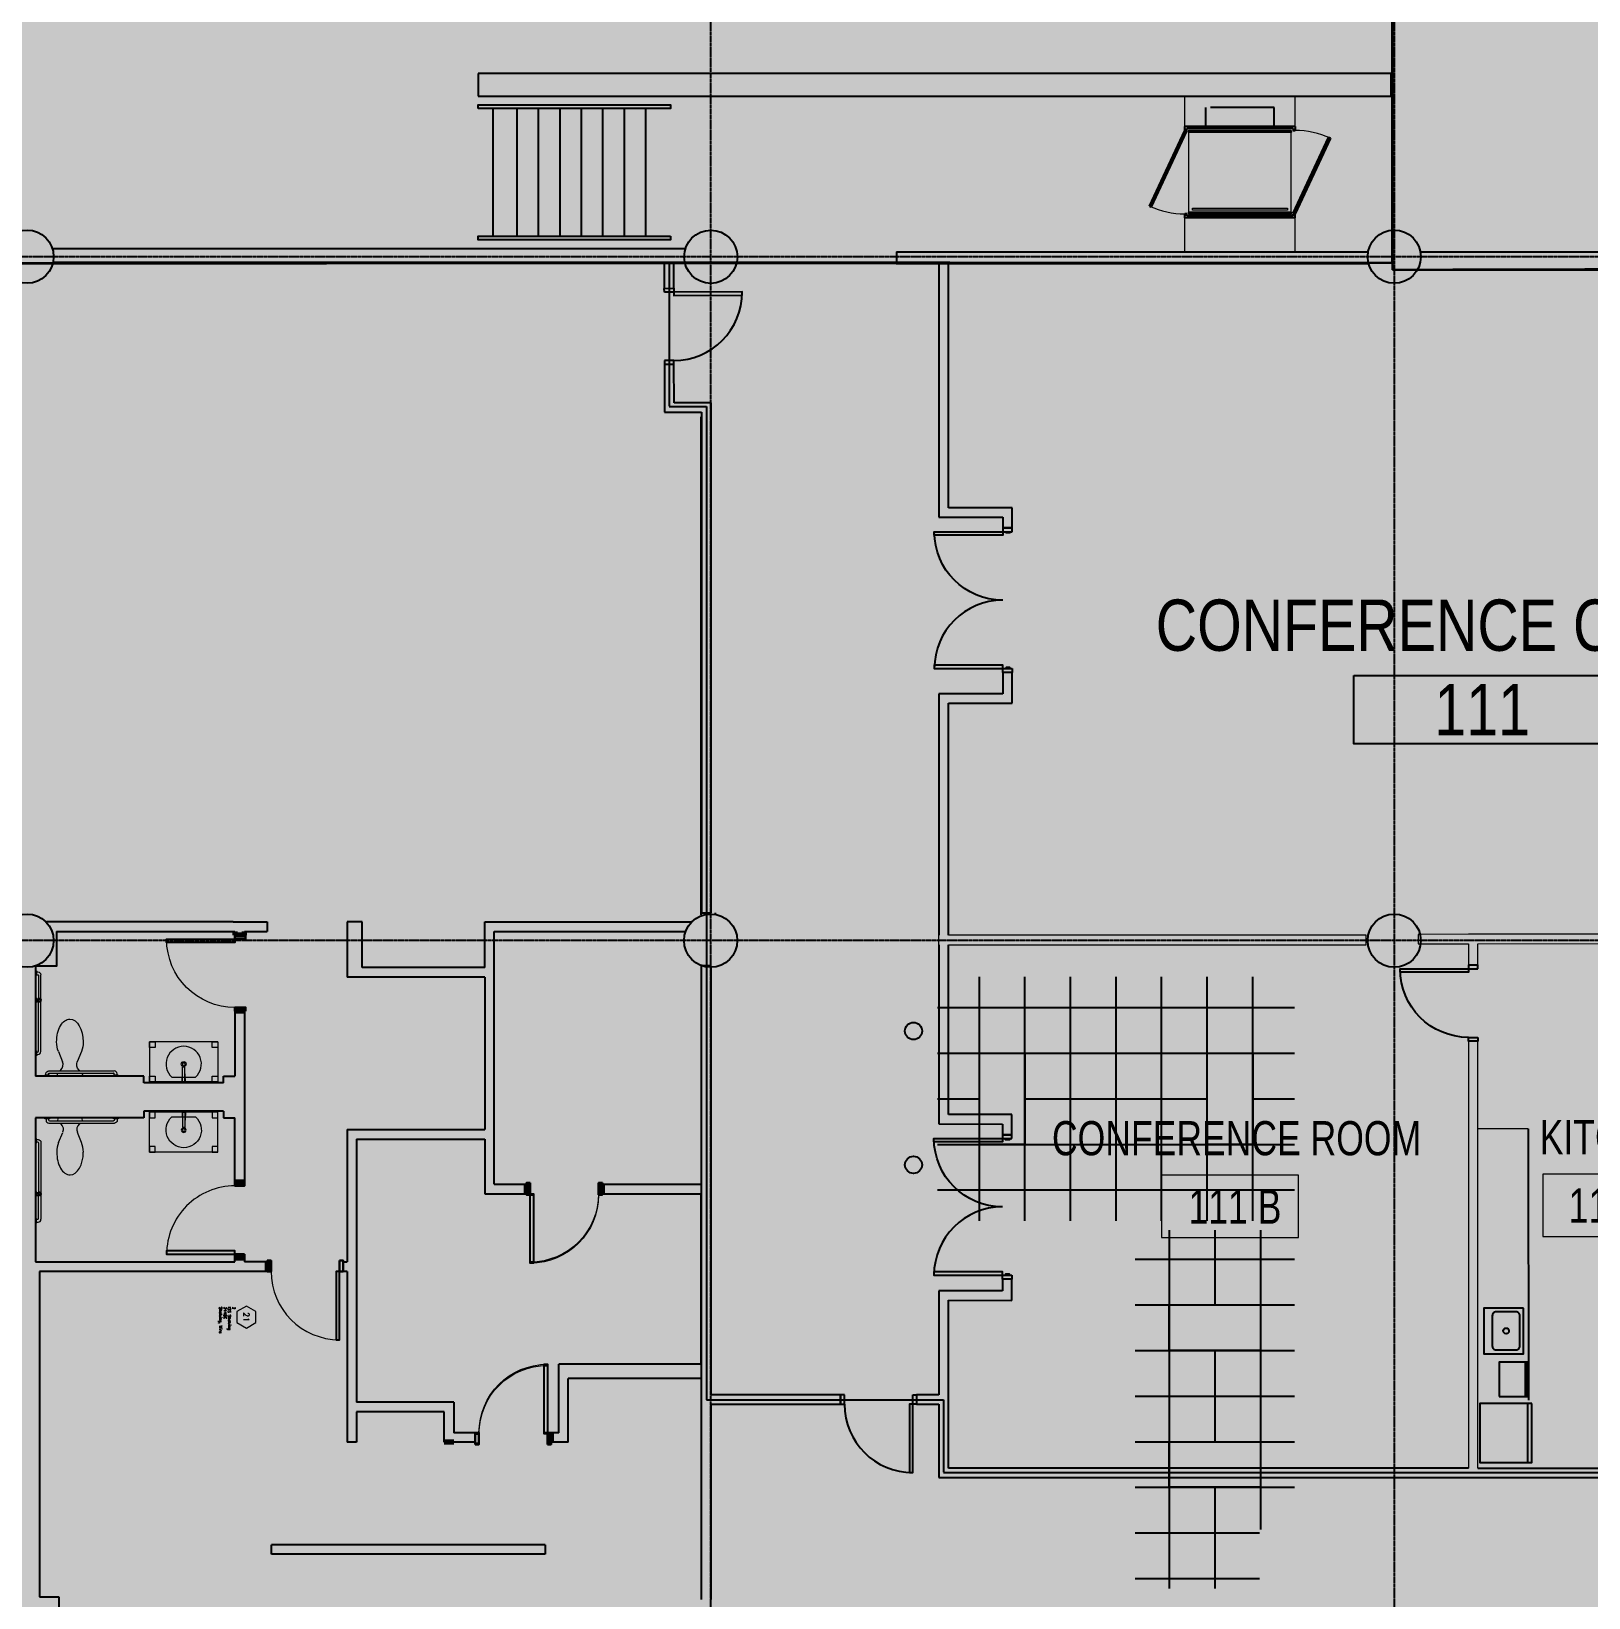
# Model space of a CAD drawing. Header units: inches. Extents: x 0 to 3574, y 0 to 3009.
# Drawn here: x 1173 to 1993, y 669 to 1494 of the extents above; entities that cross this region are included whole.
import ezdxf
from ezdxf.enums import TextEntityAlignment as Align

# ---------------------------------------------------------------- set-up
doc = ezdxf.new("R2010")
doc.units = ezdxf.units.IN
doc.header["$MEASUREMENT"] = 0
for name, pattern in [('CENTER2', [1.125, 0.75, -0.125, 0.125, -0.125]), ('DGN Style 2', [32.78468, 19.670808, -13.113872]), ('DGN Style 3', [46.894623, 33.49616, -13.398464]), ('HIDDEN', [0.375, 0.25, -0.125])]:
    doc.linetypes.add(name, pattern=pattern)
for name, color, linetype in [('3 SUITE TENANT', 4, 'HIDDEN'), ('3 SUITE TENANT area', 151, 'HIDDEN'), ('3 SUITE TENANT DARK', 4, 'HIDDEN'), ('3 SUITE TENANT DARK area', 150, 'HIDDEN'), ('4 COMMON BUILDING', 2, 'HIDDEN'), ('6 COMMON BLDG', 50, 'HIDDEN'), ('A-Area-Spce-Iden', 110, 'Continuous'), ('A-Area-Spce-Sqft', 81, 'Continuous'), ('A-CLNG-GRID', 36, 'Continuous'), ('A-DOOR', 113, 'Continuous'), ('A-EQPM', 32, 'Continuous'), ('A-FLOR-CASE', 10, 'Continuous'), ('A-FLOR-STRS', 71, 'Continuous'), ('A-GLAZ', 113, 'Continuous'), ('A-WALL', 130, 'Continuous'), ('AecObjExplode_Layout1_Vport_20B0A', 7, 'Continuous'), ('E-Lite-Clng', 30, 'Continuous'), ('P-Flor-Fixt', 42, 'Continuous'), ('S-COLS', 122, 'Continuous'), ('S-Grid', 34, 'CENTER2')]:
    doc.layers.add(name, color=color, linetype=linetype)
for name, color, linetype, lineweight in [('800', 7, 'Continuous', 0), ('801', 2, 'Continuous', 0), ('A-EQUIP-CLG', 2, 'Continuous', 30), ('A-FLOR-PFIX', 3, 'Continuous', 13), ('A-WALL-FULL', 6, 'Continuous', 70), ('A-WALL-HEAD', 1, 'Continuous', 0)]:
    doc.layers.add(name, color=color, linetype=linetype, lineweight=lineweight)
doc.layers.get('A-WALL-HEAD').off()
doc.styles.add('KCLBAL', font='romans.shx')
doc.styles.get("Standard").update_dxf_attribs({"font": 'arial.ttf'})
doc.styles.add('Style-WORKING', font='WORKING.shx')

# ---------------------------------------------------------------- blocks, each defined once
blk = doc.blocks.new('AA16B')
blk.add_circle((0, 0), 0.5)
blk = doc.blocks.new('*U79')
at = {"layer": 'A-EQUIP-CLG'}
for p, q in [((-18.3, 8.84), (-17.88, 9.75)), ((-18.3, 8.84), (-17.88, 9.75)), ((21.58, -9.75), (-18.3, 8.84)), ((22, -8.84), (-17.88, 9.75)), ((21.58, -9.75), (22, -8.84))]:
    blk.add_line(p, q, dxfattribs=at)
at = {"layer": 'A-EQUIP-CLG', "lineweight": 13}
blk.add_arc((22, -8.84), 44, 155, 180, dxfattribs=at)
blk = doc.blocks.new('FLOR-ROOM-TAG')
at = {"layer": 'A-Area-Spce-Iden'}
blk.add_lwpolyline([(-0.2344, -0.0918), (0.2344, -0.0918), (0.2344, -0.2168), (-0.2344, -0.2168)], close=True, dxfattribs=at)
at = {"width": 0.8}
for tag, p in [('AARMLBL1', (0, 0.125)), ('AARMLBL2', (0, 0))]:
    blk.add_attdef(tag, text='', height=0.0938, dxfattribs=at).set_placement(p, align=Align.MIDDLE_CENTER)
at = {"layer": 'A-Area-Spce-Iden', "width": 0.8}
blk.add_attdef('AARMNUM', text='', height=0.0938, dxfattribs=at).set_placement((0, -0.1543), align=Align.MIDDLE_CENTER)
at = {"layer": 'A-Area-Spce-Sqft', "width": 0.8}
blk.add_attdef('AARMAREA', text='', height=0.0938, dxfattribs=at).set_placement((0, -0.3086), align=Align.MIDDLE_CENTER)
blk = doc.blocks.new('RTARG_4')
at = {"layer": 'A-Area-Spce-Iden', "lineweight": 13, "flags": 128}
blk.add_lwpolyline([(-0.1875, 0), (0.1875, 0), (0.1875, 0.1704), (-0.1875, 0.1704)], close=True, dxfattribs=at)
at = {"layer": 'A-Area-Spce-Iden', "style": 'Style-WORKING', "width": 0.777336}
for tag, p in [('RTARG_4_7153', (0.0122, 0.444)), ('RTARG_4_7154', (0.0179, 0.319)), ('RTARG_4_7155', (0.0001, 0.1313))]:
    blk.add_attdef(tag, text='', height=0.0938, dxfattribs=at).set_placement(p, align=Align.TOP_CENTER)
blk = doc.blocks.new('*U85')
at = {"layer": 'A-DOOR', "flags": 128}
blk.add_lwpolyline([(-18, 18), (-16.25, 18), (-16.25, -18), (-18, -18)], close=True, dxfattribs=at)
at = {"layer": 'A-DOOR', "lineweight": 0, "extrusion": (0, 0, -1)}
blk.add_arc((18, 18), 36, 180, 270, dxfattribs=at)
blk = doc.blocks.new('DR1_2')
at = {"layer": 'A-GLAZ', "lineweight": 30, "flags": 128}
for points in [[(2, 5.62), (0, 5.62), (0, 0), (2, 0)], [(40, 5.62), (38, 5.62), (38, 0), (40, 0)]]:
    blk.add_lwpolyline(points, close=True, dxfattribs=at)
at = {"layer": 'A-DOOR'}
blk.add_blockref('*U85', (20, -18), dxfattribs=at)
blk = doc.blocks.new('*U99')
at = {"layer": 'A-DOOR', "flags": 128}
blk.add_lwpolyline([(-18, 18), (-16.25, 18), (-16.25, -18), (-18, -18)], close=True, dxfattribs=at)
at = {"layer": 'A-DOOR', "lineweight": 0, "extrusion": (0, 0, -1)}
blk.add_arc((18, 18), 36, 180, 270, dxfattribs=at)
blk = doc.blocks.new('DR1_7')
at = {"layer": 'A-GLAZ', "lineweight": 30, "flags": 128}
for points in [[(2, 5.62), (0, 5.62), (0, 0), (2, 0)], [(40, 5.62), (38, 5.62), (38, 0), (40, 0)]]:
    blk.add_lwpolyline(points, close=True, dxfattribs=at)
at = {"layer": 'A-DOOR'}
blk.add_blockref('*U99', (20, -18), dxfattribs=at)
blk = doc.blocks.new('*U97')
at = {"layer": 'A-WALL-FULL', "linetype": 'Continuous'}
for p, q in [((-20, 20.5), (-20, 15.5)), ((20, 20.5), (20, 15.5))]:
    blk.add_line(p, q, dxfattribs=at)
at = {"layer": 'A-WALL-HEAD', "extrusion": (0, 0, -1)}
blk.add_blockref('DR1_7', (-20, 15.5), dxfattribs=at)
blk = doc.blocks.new('*U102')
at = {"layer": 'A-DOOR', "flags": 128}
blk.add_lwpolyline([(-18, 18), (-16.25, 18), (-16.25, -18), (-18, -18)], close=True, dxfattribs=at)
at = {"layer": 'A-DOOR', "lineweight": 0, "extrusion": (0, 0, -1)}
blk.add_arc((18, 18), 36, 180, 270, dxfattribs=at)
blk = doc.blocks.new('DR1_8')
at = {"layer": 'A-GLAZ', "lineweight": 30, "flags": 128}
for points in [[(2, 5), (0, 5), (0, 0), (2, 0)], [(40, 5), (38, 5), (38, 0), (40, 0)]]:
    blk.add_lwpolyline(points, close=True, dxfattribs=at)
at = {"layer": 'A-DOOR'}
blk.add_blockref('*U102', (20, -18), dxfattribs=at)
blk = doc.blocks.new('*U100')
at = {"layer": 'A-WALL-FULL', "linetype": 'Continuous'}
for p, q in [((-20, 20.5), (-20, 15.5)), ((20, 20.5), (20, 15.5))]:
    blk.add_line(p, q, dxfattribs=at)
at = {"layer": 'A-WALL-HEAD'}
blk.add_blockref('DR1_8', (-20, 15.5), dxfattribs=at)
blk = doc.blocks.new('BAR')
at = {"layer": 'A-FLOR-PFIX', "color": 3, "linetype": 'Continuous', "lineweight": 13}
for p, q in [((0.016, 0.04), (0, 0.04)), ((0, -0.04), (0, 0.04)), ((0.016, -0.04), (0.016, 0.04)), ((0.016, 0.02), (0.04, 0.02)), ((0, -0.04), (0.016, -0.04)), ((0.016, -0.02), (0.032, -0.02)), ((0.048, -0.036), (0.048, -1.107)), ((0.087, -0.028), (0.087, -1.123)), ((0.016, -1.107), (0, -1.107)), ((0, -1.107), (0, -1.187)), ((0, -1.187), (0.016, -1.187)), ((0.016, -1.187), (0.016, -1.107)), ((0.016, -1.123), (0.032, -1.123)), ((0.016, -1.171), (0.04, -1.171))]:
    blk.add_line(p, q, dxfattribs=at)
at = {"layer": 'A-FLOR-PFIX', "color": 3, "linetype": 'Continuous', "lineweight": 13, "extrusion": (0, 0, -1)}
for centre, radius in [((-0.04, -0.028), 0.0476), ((-0.032, -0.036), 0.0159)]:
    blk.add_arc(centre, radius, 90, 180, dxfattribs=at)
at = {"layer": 'A-FLOR-PFIX', "color": 3, "linetype": 'Continuous', "lineweight": 13}
for centre, radius in [((0.032, -1.107), 0.0159), ((0.04, -1.123), 0.0476)]:
    blk.add_arc(centre, radius, 270, 0, dxfattribs=at)
blk = doc.blocks.new('*U82')
at = {"layer": 'A-FLOR-PFIX', "color": 3, "linetype": 'Continuous', "lineweight": 13}
for p, q in [((-0.476, 0.37), (-0.476, 0.015)), ((-0.389, 0.359), (-0.373, 0.343)), ((-0.064, 0.385), (-0.235, 0.315)), ((-0.389, 0.026), (-0.373, 0.042)), ((-0.064, 0), (-0.235, 0.07))]:
    blk.add_line(p, q, dxfattribs=at)
at = {"layer": 'A-FLOR-PFIX', "color": 3, "linetype": 'Continuous', "lineweight": 13, "extrusion": (0, 0, -1)}
for centre, radius, start, end in [((0.444, 0.37), 0.0318, 360, 119.9934), ((0.444, 0.015), 0.0317, 240.0066, 360), ((0.283, -0.048), 0.127, 45, 112.1214)]:
    blk.add_arc(centre, radius, start, end, dxfattribs=at)
at = {"layer": 'A-FLOR-PFIX', "color": 3, "linetype": 'Continuous', "lineweight": 13}
blk.add_arc((-0.283, 0.433), 0.127, 225, 292.1118, dxfattribs=at)
at = {"layer": 'A-FLOR-PFIX', "color": 3, "linetype": 'Continuous', "lineweight": 13, "extrusion": (0, 0, -1)}
for major_axis, ratio, start_param, end_param in [((-0.318, 0), 0.7, 1.042722, 1.570871), ((-0.381, 0), 0.583333, 1.570655, 3.141586), ((0.318, 0), 0.7, 1.57094, 2.098877), ((0.381, 0), 0.583333, 6.283114, 7.853837)]:
    blk.add_ellipse((0.095, 0.192), major_axis=major_axis, ratio=ratio, start_param=start_param, end_param=end_param, dxfattribs=at)
at = {"layer": 'A-FLOR-PFIX', "color": 3, "linetype": 'Continuous', "lineweight": 13}
blk.add_blockref('BAR', (-0.476, 0.573), dxfattribs=at)
blk = doc.blocks.new('*U105')
at = {"layer": 'A-FLOR-PFIX', "linetype": 'Continuous', "lineweight": 0}
for p, q in [((-0.75, 0.87), (-0.75, -0.63)), ((0.75, 0.87), (0.75, -0.63))]:
    blk.add_line(p, q, dxfattribs=at)
at = {"layer": 'A-FLOR-PFIX', "linetype": 'Continuous', "lineweight": 0, "flags": 128}
blk.add_lwpolyline([(-1.25, 1.37), (1.25, 1.37), (1.25, 0.87), (-1.25, 0.87), (-1.25, 1.37)], close=True, dxfattribs=at)
at = {"layer": 'A-FLOR-PFIX', "linetype": 'Continuous', "lineweight": 30}
blk.add_circle((0, -0.63), 0.75, dxfattribs=at)
at = {"layer": 'A-FLOR-PFIX', "linetype": 'Continuous', "lineweight": 0}
blk.add_circle((0, -0.63), 0.688, dxfattribs=at)
blk = doc.blocks.new('*U104')
at = {"layer": 'A-FLOR-PFIX', "linetype": 'Continuous', "lineweight": 0}
for p, q in [((-0.88, 22.31), (-1.38, 22.31)), ((-1.38, 19.81), (-1.38, 22.31)), ((-1.38, 19.81), (-0.88, 19.81)), ((-0.88, 19.81), (-0.88, 22.31)), ((-0.88, 21.69), (-0.13, 21.69)), ((-0.88, 20.44), (-0.38, 20.44)), ((0.12, 19.94), (0.12, -6.19)), ((1.37, 20.19), (1.37, -20.31)), ((-0.88, -19.81), (-1.38, -19.81)), ((-1.38, -19.81), (-1.38, -22.31)), ((-1.38, -22.31), (-0.88, -22.31)), ((-0.88, -22.31), (-0.88, -19.81)), ((-0.88, -20.31), (-0.38, -20.31)), ((-0.88, -21.81), (-0.13, -21.81))]:
    blk.add_line(p, q, dxfattribs=at)
at = {"layer": 'A-FLOR-PFIX', "linetype": 'DGN Style 2'}
blk.add_line((0.12, -6.19), (0.12, -7.69), dxfattribs=at)
at = {"layer": 'A-FLOR-PFIX', "linetype": 'Continuous'}
blk.add_line((0.12, -19.81), (0.12, -7.69), dxfattribs=at)
at = {"layer": 'A-FLOR-PFIX', "linetype": 'Continuous', "lineweight": 0, "extrusion": (0, 0, -1)}
for centre, radius in [((0.38, 19.94), 0.5), ((0.12, 20.19), 1.5)]:
    blk.add_arc(centre, radius, 90, 180, dxfattribs=at)
at = {"layer": 'A-FLOR-PFIX', "linetype": 'Continuous', "lineweight": 0}
for centre, radius in [((-0.38, -19.81), 0.5), ((-0.13, -20.31), 1.5)]:
    blk.add_arc(centre, radius, 270, 0, dxfattribs=at)
at = {"layer": 'A-FLOR-PFIX', "linetype": 'Continuous', "lineweight": 0, "extrusion": (0, 0, -1), "rotation": 270}
blk.add_blockref('*U105', (0, -6.94), dxfattribs=at)
blk = doc.blocks.new('*U103')
at = {"layer": 'A-FLOR-PFIX', "color": 3, "linetype": 'Continuous', "lineweight": 13, "xscale": 31.49606299212599, "yscale": 31.49606299212599, "zscale": 31.49606299212599, "rotation": 180}
blk.add_blockref('*U82', (12.69, 2.41), dxfattribs=at)
at = {"layer": 'A-FLOR-PFIX', "linetype": 'Continuous', "lineweight": 0, "extrusion": (0, 0, -1), "rotation": 89.99999999999999}
blk.add_blockref('*U104', (5.38, -20.35), dxfattribs=at)
blk = doc.blocks.new('kclhex4_2')
at = {"layer": '800', "ltscale": 0.03175, "flags": 128}
blk.add_lwpolyline([(0.00572, 0), (0.00286, 0.00496), (-0.00286, 0.00496), (-0.00572, 0), (-0.00286, -0.00496), (0.00286, -0.00496), (0.00572, 0)], close=True, dxfattribs=at)
at = {"layer": 'Defpoints', "color": 250, "ltscale": 0.03175}
blk.add_line((0, 0), (0, 0, 0.00003), dxfattribs=at)
at = {"layer": '800', "style": 'KCLBAL'}
blk.add_attdef('KCL-ITEM', text='', height=0.00298, dxfattribs=at).set_placement((0, 0), align=Align.MIDDLE_CENTER)
at = {"layer": '801', "style": 'KCLBAL'}
for tag in ['KCL-QTY', 'KCL-MFR-SCHDNAME', 'KCL-MODEL', 'KCL-CATEGORY']:
    blk.add_attdef(tag, (0, 0), '', height=0.00149, dxfattribs=at)
blk = doc.blocks.new('*U113')
at = {"layer": 'A-FLOR-PFIX', "linetype": 'Continuous', "lineweight": 0}
for p, q in [((-0.75, 0.87), (-0.75, -0.63)), ((0.75, 0.87), (0.75, -0.63))]:
    blk.add_line(p, q, dxfattribs=at)
at = {"layer": 'A-FLOR-PFIX', "linetype": 'Continuous', "lineweight": 0, "extrusion": (0, 0, -1), "flags": 128}
blk.add_lwpolyline([(1.25, 1.37), (-1.25, 1.37), (-1.25, 0.87), (1.25, 0.87), (1.25, 1.37)], close=True, dxfattribs=at)
at = {"layer": 'A-FLOR-PFIX', "linetype": 'Continuous', "lineweight": 30, "extrusion": (0, 0, -1)}
blk.add_circle((0, -0.63), 0.75, dxfattribs=at)
at = {"layer": 'A-FLOR-PFIX', "linetype": 'Continuous', "lineweight": 0, "extrusion": (0, 0, -1)}
blk.add_circle((0, -0.63), 0.688, dxfattribs=at)
blk = doc.blocks.new('*U112')
at = {"layer": 'A-FLOR-PFIX', "linetype": 'Continuous', "lineweight": 0}
for p, q in [((-0.88, 22.31), (-1.38, 22.31)), ((-1.38, 19.81), (-1.38, 22.31)), ((-1.38, 19.81), (-0.88, 19.81)), ((-0.88, 19.81), (-0.88, 22.31)), ((-0.88, 21.69), (-0.13, 21.69)), ((-0.88, 20.44), (-0.38, 20.44)), ((0.12, 19.94), (0.12, -6.19)), ((1.37, 20.19), (1.37, -20.31)), ((-0.88, -19.81), (-1.38, -19.81)), ((-1.38, -19.81), (-1.38, -22.31)), ((-1.38, -22.31), (-0.88, -22.31)), ((-0.88, -22.31), (-0.88, -19.81)), ((-0.88, -20.31), (-0.38, -20.31)), ((-0.88, -21.81), (-0.13, -21.81))]:
    blk.add_line(p, q, dxfattribs=at)
at = {"layer": 'A-FLOR-PFIX', "linetype": 'DGN Style 2'}
blk.add_line((0.12, -6.19), (0.12, -7.69), dxfattribs=at)
at = {"layer": 'A-FLOR-PFIX', "linetype": 'Continuous'}
blk.add_line((0.12, -19.81), (0.12, -7.69), dxfattribs=at)
at = {"layer": 'A-FLOR-PFIX', "linetype": 'Continuous', "lineweight": 0, "extrusion": (0, 0, -1)}
for centre, radius in [((0.38, 19.94), 0.5), ((0.12, 20.19), 1.5)]:
    blk.add_arc(centre, radius, 90, 180, dxfattribs=at)
at = {"layer": 'A-FLOR-PFIX', "linetype": 'Continuous', "lineweight": 0}
for centre, radius in [((-0.38, -19.81), 0.5), ((-0.13, -20.31), 1.5)]:
    blk.add_arc(centre, radius, 270, 0, dxfattribs=at)
at = {"layer": 'A-FLOR-PFIX', "linetype": 'Continuous', "lineweight": 0, "extrusion": (0, 0, -1), "rotation": 270}
blk.add_blockref('*U113', (0, -6.94), dxfattribs=at)
blk = doc.blocks.new('*U111')
at = {"layer": 'A-FLOR-PFIX', "color": 3, "linetype": 'Continuous', "lineweight": 13, "extrusion": (0, 0, -1), "xscale": 31.49606299212599, "yscale": 31.49606299212599, "zscale": 31.49606299212599, "rotation": 180}
blk.add_blockref('*U82', (12.69, 2.41), dxfattribs=at)
at = {"layer": 'A-FLOR-PFIX', "linetype": 'Continuous', "lineweight": 0, "rotation": 90}
blk.add_blockref('*U112', (5.38, -20.35), dxfattribs=at)
blk = doc.blocks.new('*U114')
at = {"layer": 'A-FLOR-PFIX', "color": 3, "linetype": 'Continuous', "lineweight": 13}
blk.add_line((6.28, 8.09), (-6.28, 8.09), dxfattribs=at)
at = {"layer": 'A-FLOR-PFIX', "color": 3, "linetype": 'Continuous', "lineweight": 0}
for radius in [1.25, 0.75]:
    blk.add_circle((0, 1.22), radius, dxfattribs=at)
at = {"layer": 'A-FLOR-PFIX', "color": 3, "linetype": 'Continuous', "lineweight": 13}
blk.add_arc((0, 1.22), 9.31, 132.41702, 47.58298, dxfattribs=at)
blk = doc.blocks.new('I_APPL_REFRIG_TOP-BOT 31X28_P')
at = {"color": 0, "linetype": 'ByBlock', "lineweight": -2}
blk.add_line((25.25, -15.5), (25.25, 15.5), dxfattribs=at)
blk.add_lwpolyline([(27.5, 15.5), (0, 15.5), (0, -15.5), (27.5, -15.5)], close=True, dxfattribs=at)
at = {"layer": 'Defpoints', "color": 0, "linetype": 'ByBlock', "lineweight": -2}
for p in [(0, 15.5), (0, -15.5)]:
    blk.add_point(p, dxfattribs=at)
blk = doc.blocks.new('I_APPL_REFRIG_COMPACT_P')
at = {"color": 0, "linetype": 'ByBlock', "lineweight": -2}
blk.add_line((0.925, -0.5), (0.925, 0.5), dxfattribs=at)
blk.add_lwpolyline([(0, -0.5), (1, -0.5), (1, 0.5), (0, 0.5)], close=True, dxfattribs=at)
at = {"layer": 'Defpoints', "color": 0, "linetype": 'ByBlock', "lineweight": -2}
for p in [(0, 0.5), (0, -0.5)]:
    blk.add_point(p, dxfattribs=at)
blk = doc.blocks.new('I_PLUMB_SINK_KITCHEN - SINGLE B_P')
at = {"color": 0, "linetype": 'ByBlock', "lineweight": -2}
blk.add_lwpolyline([(21, 12), (0, 12), (0, -12), (21, -12)], close=True, dxfattribs=at)
blk.add_lwpolyline([(19, 8, 0.414214), (17, 10), (6.5, 10, 0.414214), (4.5, 8), (4.5, -8, 0.414214), (6.5, -10), (17, -10, 0.414214), (19, -8)], format="xyb", close=True, dxfattribs=at)
blk.add_circle((11.75, 0), 1.5, dxfattribs=at)
at = {"layer": 'Defpoints', "color": 0, "linetype": 'ByBlock', "lineweight": -2}
for p in [(0, 12), (0, -12)]:
    blk.add_point(p, dxfattribs=at)
blk = doc.blocks.new('AecObjExplode_Layout1_Vport_20B0A')
at = {"layer": 'A-DOOR', "color": 113, "linetype": 'Continuous', "lineweight": -3}
for points in [[(1418.97, 1085.37), (1418.96, 1087.37), (1423.96, 1087.38), (1423.97, 1085.38)], [(1423.97, 1085.38), (1423.97, 1083.63), (1459.97, 1083.7), (1459.97, 1085.45)], [(1419.04, 1049.37), (1419.05, 1047.37), (1424.05, 1047.38), (1424.04, 1049.38)], [(1842.4, 729.11), (1842.4, 727.36), (1806.4, 727.36), (1806.4, 729.11)], [(1847.4, 729.11), (1847.4, 731.11), (1842.4, 731.11), (1842.4, 729.11)], [(1847.4, 693.11), (1847.4, 691.11), (1842.4, 691.11), (1842.4, 693.11)], [(1513.81, 505.01), (1511.81, 505.01), (1511.81, 500.01), (1513.81, 500.01)], [(1549.81, 505.01), (1551.81, 505.01), (1551.81, 500.01), (1549.81, 500.01)], [(1549.81, 500.01), (1548.06, 500.01), (1548.06, 464.01), (1549.81, 464.01)]]:
    blk.add_lwpolyline(points, close=True, dxfattribs=at)
at = {"layer": 'A-DOOR', "color": 11, "linetype": 'Continuous', "lineweight": 25}
for points in [[(1597.14, 959.23), (1597.14, 957.48), (1561.14, 957.48), (1561.14, 959.23)], [(1602.14, 959.23), (1602.14, 961.23), (1597.14, 961.23), (1597.14, 959.23)], [(1600.89, 959.23), (1600.89, 958.6), (1598.89, 958.6), (1598.89, 959.23)], [(1597.14, 887.23), (1597.14, 888.98), (1561.14, 888.98), (1561.14, 887.23)], [(1602.14, 887.23), (1602.14, 885.23), (1597.14, 885.23), (1597.14, 887.23)], [(1600.89, 887.23), (1600.89, 887.85), (1598.89, 887.85), (1598.89, 887.23)], [(1596.96, 639.89), (1596.96, 638.14), (1560.96, 638.14), (1560.96, 639.89)], [(1601.96, 639.89), (1601.96, 641.89), (1596.96, 641.89), (1596.96, 639.89)], [(1600.71, 639.89), (1600.71, 639.26), (1598.71, 639.26), (1598.71, 639.89)], [(1596.96, 567.89), (1596.96, 569.64), (1560.96, 569.64), (1560.96, 567.89)], [(1601.96, 567.89), (1601.96, 565.89), (1596.96, 565.89), (1596.96, 567.89)], [(1600.71, 567.89), (1600.71, 568.51), (1598.71, 568.51), (1598.71, 567.89)]]:
    blk.add_lwpolyline(points, close=True, dxfattribs=at)
at = {"layer": 'A-DOOR', "color": 48, "linetype": 'Continuous', "lineweight": -3}
for centre, start, end in [((1423.97, 1085.38), 270.12021, 0.12021), ((1549.81, 500.01), 180, 270)]:
    blk.add_arc(centre, 36, start, end, dxfattribs=at)
at = {"layer": 'A-DOOR', "color": 113, "linetype": 'Continuous', "lineweight": -3, "extrusion": (0, 0, -1)}
for centre in [(-1597.14, 959.23), (-1596.96, 639.89)]:
    blk.add_arc(centre, 36, 270, 0, dxfattribs=at)
at = {"layer": 'A-DOOR', "color": 113, "linetype": 'Continuous', "lineweight": -3}
for centre in [(1597.14, 887.23), (1596.96, 567.89)]:
    blk.add_arc(centre, 36, 90, 180, dxfattribs=at)
at = {"layer": 'A-DOOR', "color": 48, "linetype": 'Continuous', "lineweight": -3, "extrusion": (0, 0, -1)}
blk.add_arc((-1842.4, 729.11), 36, 269.99952, 359.99952, dxfattribs=at)
at = {"layer": 'A-WALL', "color": 130, "linetype": 'Continuous', "lineweight": -3}
for p, q in [((1801.76, 1200.52), (1320.95, 1200.52)), ((1320.95, 1200.52), (1320.95, 1188.52)), ((1801.76, 1188.52), (1801.76, 1200.52)), ((1320.95, 1188.52), (1801.76, 1188.52)), ((1423.93, 1100.98), (1418.93, 1100.97)), ((1418.93, 1100.97), (1418.96, 1087.37)), ((1423.96, 1087.38), (1423.93, 1100.98)), ((1568.53, 1100.3), (1563.53, 1100.3)), ((1563.53, 1100.3), (1563.53, 966.85)), ((1568.53, 971.85), (1568.53, 1100.3)), ((1418.96, 1087.37), (1423.96, 1087.38)), ((1424.05, 1047.38), (1419.05, 1047.37)), ((1419.05, 1047.37), (1419.1, 1022.14)), ((1424.09, 1027.14), (1424.05, 1047.38)), ((1443.56, 1027.14), (1424.09, 1027.14)), ((1443.56, 758.58), (1443.56, 1027.14)), ((1419.1, 1022.14), (1438.56, 1022.14)), ((1438.56, 1022.14), (1438.56, 758.58)), ((1563.53, 966.85), (1597.14, 966.84)), ((1602.14, 971.84), (1568.53, 971.85)), ((1597.14, 966.84), (1597.14, 961.23)), ((1602.14, 961.23), (1602.14, 971.84)), ((1597.14, 961.23), (1602.14, 961.23)), ((1602.14, 885.23), (1597.14, 885.23)), ((1597.14, 885.23), (1597.14, 873.94)), ((1602.14, 868.94), (1602.14, 885.23)), ((1563.53, 873.94), (1563.53, 746.84)), ((1597.14, 873.94), (1563.53, 873.94)), ((1568.53, 746.84), (1568.53, 868.94)), ((1568.53, 868.94), (1602.14, 868.94)), ((1438.56, 758.58), (1443.56, 758.58)), ((1563.53, 741.84), (1563.53, 652.58)), ((1568.53, 652.57), (1568.53, 741.84)), ((1438.56, 397.24), (1438.56, 730.77)), ((1443.56, 730.77), (1438.56, 730.77)), ((1443.56, 505.01), (1443.56, 730.77)), ((1563.48, 652.58), (1563.47, 647.58)), ((1563.53, 652.58), (1563.48, 652.58)), ((1601.96, 652.46), (1568.53, 652.57)), ((1601.96, 641.89), (1601.96, 652.46)), ((1563.47, 647.58), (1596.96, 647.47)), ((1596.96, 647.47), (1596.96, 641.89)), ((1596.96, 641.89), (1601.96, 641.89)), ((1601.96, 565.89), (1596.96, 565.89)), ((1596.96, 565.89), (1596.96, 559.62)), ((1601.96, 554.6), (1601.96, 565.89)), ((1563.53, 559.73), (1563.53, 505.01)), ((1596.96, 559.62), (1563.53, 559.73)), ((1568.53, 466.36), (1568.53, 554.71)), ((1568.53, 554.71), (1601.96, 554.6)), ((1511.81, 505.01), (1443.56, 505.01)), ((1511.81, 500.01), (1511.81, 505.01)), ((1551.81, 505.01), (1551.81, 500.01)), ((1563.53, 505.01), (1551.81, 505.01)), ((1443.56, 500.01), (1511.81, 500.01)), ((1443.56, 397.24), (1443.56, 500.01)), ((1551.81, 500.01), (1563.53, 500.01)), ((1563.53, 500.01), (1563.53, 461.36)), ((1842.4, 466.36), (1568.53, 466.36)), ((1847.4, 466.36), (1979.53, 466.36)), ((1563.53, 461.36), (1938.86, 461.36))]:
    blk.add_line(p, q, dxfattribs=at)
at = {"layer": 'A-WALL', "color": 130, "linetype": 'Continuous', "lineweight": 5}
for p, q in [((1563.4, 746.84), (1563.4, 741.84)), ((1563.53, 746.84), (1563.4, 746.84)), ((1788.52, 746.84), (1568.53, 746.84)), ((1788.52, 741.84), (1788.52, 746.84)), ((1842.4, 747.37), (1815.94, 747.34)), ((1815.94, 747.34), (1815.95, 742.34)), ((1815.95, 742.34), (1842.4, 742.37)), ((1847.4, 747.37), (1842.4, 747.37)), ((1842.4, 747.37), (1842.4, 747.37)), ((1842.4, 742.37), (1842.4, 731.11)), ((1933.94, 747.45), (1847.4, 747.37)), ((1847.4, 747.37), (1847.4, 747.37)), ((1847.4, 742.37), (1933.95, 742.45)), ((1847.4, 731.11), (1847.4, 742.37)), ((1563.4, 741.84), (1563.53, 741.84)), ((1568.53, 741.84), (1788.52, 741.84)), ((1842.4, 731.11), (1847.4, 731.11)), ((1847.4, 691.11), (1842.4, 691.11)), ((1842.4, 691.11), (1842.4, 466.36)), ((1847.4, 466.36), (1847.4, 691.11))]:
    blk.add_line(p, q, dxfattribs=at)
at = {"layer": 'A-EQPM', "color": 32, "linetype": 'Continuous', "lineweight": -3, "xscale": 15, "yscale": 18, "zscale": 22}
blk.add_blockref('I_APPL_REFRIG_COMPACT_P', (1858.54, 513.1), dxfattribs=at)
at = {"layer": 'A-EQPM', "color": 32, "linetype": 'Continuous', "lineweight": -3}
blk.add_blockref('I_APPL_REFRIG_TOP-BOT 31X28_P', (1848.37, 484.82), dxfattribs=at)
at = {"layer": 'P-Flor-Fixt', "color": 42, "linetype": 'Continuous', "lineweight": -3}
blk.add_blockref('I_PLUMB_SINK_KITCHEN - SINGLE B_P', (1850.47, 538.61), dxfattribs=at)

msp = doc.modelspace()

# ---------------------------------------------------------------- hatches: boundary and pattern name
at = {"layer": '3 SUITE TENANT area', "transparency": 33554495}
h = msp.add_hatch(color=256, dxfattribs=at)
h.dxf.hatch_style = 1
h.paths.add_polyline_path([(1508.39, 1372.13), (1508.4, 1296.4), (1528.2, 1296.4), (1528.2, 773.5), (1652.9, 773.5), (1652.9, 735.17), (2112.52, 735.17), (2112.59, 778.78), (2176.32, 778.68), (2176.32, 655.86), (1890.32, 655.19), (1889.93, 298.19), (1527.32, 298.19), (1527.32, 262.31), (1171.32, 262.31), (1171.32, 252.13), (408.82, 252.13), (408.82, 280.25), (213.76, 280.25), (213.76, 667.38), (408.57, 667.38), (408.57, 646.82), (694.45, 646.82), (693.36, 788.42), (519.32, 788.42), (519.32, 937.75), (694.45, 937.75), (694.45, 1020.81), (406.95, 1020.81), (407.01, 1000.25), (213.76, 1000.25), (213.76, 1387.38), (408.38, 1387.38), (422.32, 1373.81), (462.32, 1373.86), (462.29, 1371.36)])
at = {"layer": '3 SUITE TENANT DARK area', "transparency": 33554495}
h = msp.add_hatch(color=256, dxfattribs=at)
h.dxf.hatch_style = 1
h.paths.add_polyline_path([(1508.4, 1372.13), (1508.4, 1296.4), (1528.2, 1296.4), (1528.2, 773.5), (1652.9, 773.5), (1652.9, 735.17), (2112.52, 735.17), (2112.59, 778.78), (2176.32, 778.68), (2176.11, 1018.74), (2201.76, 1018.76), (2201.76, 1369.07), (1889.45, 1368.28), (1889.27, 1371.91), (1508.39, 1372.13)])
at = {"layer": '6 COMMON BLDG', "transparency": 33554495}
h = msp.add_hatch(color=256, dxfattribs=at)
h.dxf.hatch_style = 1
h.paths.add_polyline_path([(408.16, 1719.65), (408.16, 1387.38), (422.1, 1373.81), (462.1, 1373.81), (462.29, 1371.36), (1889.27, 1371.91), (1889.27, 1739.19), (1543.52, 1739.19), (1543.8, 1737.44), (1516.26, 1737.29), (422.65, 1734.58), (408.16, 1720.25)])
h.paths.add_polyline_path([(2189.82, 2694.69), (1950.82, 2694.69), (1950.82, 2627.19), (1942.32, 2627.19), (1942.32, 1739.19), (1889.44, 1739.19), (1889.45, 1368.28), (2246.32, 1369.19), (2246.32, 1739.19), (2198.32, 1739.19), (2198.32, 2627.19), (2189.82, 2627.19)])
h.paths.add_polyline_path([(3133, 1435.84), (3133, 1371.19), (2972.94, 1371.19), (2972.94, 1252.44), (2861.32, 1252.44), (2861.32, 1328.59), (2842.48, 1328.59), (2842.48, 1435.84)])
h.paths.add_polyline_path([(3210.2, 1674.53), (3210.2, 1435.84), (2778.3, 1435.84), (2778.3, 1489.19), (2246.32, 1489.19), (2246.32, 1621.19), (2780.8, 1621.19), (2780.8, 1676.28), (3134.47, 1676.28), (3134.47, 1674.57)])
h.paths.add_polyline_path([(3369.32, 1371.19), (3369.32, 1007.69), (3366.38, 1007.69), (3366.38, 721.19), (3328.94, 721.19), (3328.94, 654.38), (2974.94, 654.38), (2974.94, 761.81), (2670.32, 761.81), (2670.32, 723.19), (2653.82, 723.19), (2653.82, 650.56), (2441.63, 650.56), (2441.63, 1010.9), (2441.63, 1018.9), (2441.63, 1060.6), (2441.63, 1194.04), (2441.63, 1295.77), (2441.63, 1369.19), (2614.32, 1369.19), (2614.32, 1252.44), (2972.94, 1252.44), (2972.94, 1371.19)])
h.paths.add_polyline_path([(2614.32, 1489.19), (2614.32, 1252.44), (2689.23, 1252.44), (2689.23, 1489.19)])

# ---------------------------------------------------------------- linework, layer by layer
at = {"layer": '3 SUITE TENANT', "lineweight": 5}
for p, q in [((1655.5, 1012.99), (1655.5, 923.74)), ((1655.5, 737.52), (1929.36, 737.52))]:
    msp.add_line(p, q, dxfattribs=at)
at = {"layer": '3 SUITE TENANT'}
msp.add_lwpolyline([(462.29, 1371.36), (1508.39, 1372.13), (1508.39, 1372.13), (1508.4, 1296.4), (1528.2, 1296.4), (1528.2, 773.5), (1652.9, 773.5), (1652.9, 735.17), (2112.52, 735.17)], dxfattribs=at)
at = {"layer": '3 SUITE TENANT DARK'}
msp.add_lwpolyline([(1508.4, 1372.13), (1508.4, 1296.4), (1528.2, 1296.4), (1528.2, 773.5), (1652.9, 773.5), (1652.9, 735.17), (2112.52, 735.17), (2112.59, 778.78), (2176.32, 778.68), (2176.11, 1018.74), (2201.76, 1018.76), (2201.76, 1369.07), (1889.45, 1368.28), (1889.27, 1371.91), (1508.39, 1372.13)], close=True, dxfattribs=at)
at = {"layer": '4 COMMON BUILDING'}
for points in [[(2189.82, 2694.69), (1950.82, 2694.69), (1950.82, 2627.19), (1942.32, 2627.19), (1942.32, 1739.19), (1889.44, 1739.19), (1889.45, 1368.28), (2246.32, 1369.19), (2246.32, 1739.19), (2198.32, 1739.19), (2198.32, 2627.19), (2198.32, 2627.19), (2189.82, 2627.19)], [(408.16, 1719.65), (408.16, 1387.38), (422.1, 1373.81), (462.1, 1373.81), (462.29, 1371.36), (1889.27, 1371.91), (1889.27, 1371.91), (1889.27, 1739.19), (1543.52, 1739.19), (1543.8, 1737.44), (1516.26, 1737.29), (422.65, 1734.58), (408.16, 1720.25)]]:
    msp.add_lwpolyline(points, close=True, dxfattribs=at)
at = {"layer": 'A-CLNG-GRID'}
for p, q in [((1671.82, 867.72), (1671.82, 996.19)), ((1695.82, 867.72), (1695.82, 996.19)), ((1719.82, 867.72), (1719.82, 996.19)), ((1743.82, 867.72), (1743.82, 996.19)), ((1767.82, 867.72), (1767.82, 996.05)), ((1791.82, 867.72), (1791.82, 996.05)), ((1815.82, 867.72), (1815.82, 996.05)), ((1649.81, 979.95), (1837.82, 979.95)), ((1649.81, 955.95), (1837.82, 955.95)), ((1649.81, 931.95), (1671.82, 931.95)), ((1695.82, 931.95), (1791.82, 931.95)), ((1815.82, 931.95), (1837.82, 931.95)), ((1649.81, 907.95), (1837.82, 907.95)), ((1649.81, 883.95), (1837.82, 883.95)), ((1771.82, 862.72), (1771.82, 674.19)), ((1795.82, 862.72), (1795.82, 823.45)), ((1819.82, 862.72), (1819.82, 705.19)), ((1753.82, 847.45), (1837.82, 847.45)), ((1753.82, 823.45), (1837.82, 823.45)), ((1753.82, 799.45), (1837.82, 799.45)), ((1795.82, 799.45), (1795.82, 751.45)), ((1753.82, 775.45), (1837.82, 775.45)), ((1753.82, 751.45), (1837.82, 751.45)), ((1753.82, 727.45), (1837.82, 727.45)), ((1795.82, 727.45), (1795.82, 674.19)), ((1753.82, 703.45), (1819.32, 703.45)), ((1753.82, 679.45), (1819.32, 679.45))]:
    msp.add_line(p, q, dxfattribs=at)
at = {"layer": 'A-EQPM', "lineweight": 0}
for p, q in [((1780.06, 1443.68), (1780.06, 1459.68)), ((1838.06, 1443.68), (1838.06, 1459.68)), ((1780.06, 1378.27), (1780.06, 1395.68)), ((1838.06, 1378.24), (1838.06, 1395.68))]:
    msp.add_line(p, q, dxfattribs=at)
at = {"layer": 'A-EQPM', "linetype": 'DGN Style 3'}
for p, q in [((1827.06, 1453.68), (1791.06, 1453.68)), ((1791.06, 1443.68), (1791.06, 1453.68)), ((1827.06, 1443.68), (1827.06, 1453.68))]:
    msp.add_line(p, q, dxfattribs=at)
at = {"layer": 'A-EQPM'}
for p, q in [((1838.06, 1443.68), (1780.06, 1443.68)), ((1780.06, 1441.68), (1780.06, 1443.68)), ((1838.06, 1443.68), (1838.06, 1441.68)), ((1781.06, 1441.68), (1780.06, 1441.68)), ((1837.06, 1442.68), (1781.06, 1442.68)), ((1781.06, 1441.68), (1781.06, 1442.68)), ((1837.06, 1442.68), (1837.06, 1441.68)), ((1837.06, 1441.68), (1838.06, 1441.68)), ((1780.06, 1395.68), (1780.06, 1397.68)), ((1781.06, 1397.68), (1780.06, 1397.68)), ((1838.06, 1395.68), (1780.06, 1395.68)), ((1781.06, 1396.68), (1781.06, 1397.68)), ((1837.06, 1396.68), (1781.06, 1396.68)), ((1837.06, 1396.68), (1837.06, 1397.68)), ((1837.06, 1397.68), (1838.06, 1397.68)), ((1838.06, 1395.68), (1838.06, 1397.68))]:
    msp.add_line(p, q, dxfattribs=at)
at = {"layer": 'A-EQPM', "lineweight": 13}
for p, q in [((1782.06, 1398.68), (1782.06, 1440.68)), ((1836.06, 1398.68), (1836.06, 1440.68))]:
    msp.add_line(p, q, dxfattribs=at)
at = {"layer": 'A-EQPM', "flags": 128}
for points in [[(1836.06, 1441.68), (1836.06, 1440.68), (1782.06, 1440.68), (1782.06, 1441.68), (1836.06, 1441.68)], [(1836.06, 1398.68), (1836.06, 1397.68), (1782.06, 1397.68), (1782.06, 1398.68), (1836.06, 1398.68)]]:
    msp.add_lwpolyline(points, close=True, dxfattribs=at)
at = {"layer": 'A-EQPM', "lineweight": 13, "flags": 128}
msp.add_lwpolyline([(1834.06, 1400.68), (1834.06, 1399.68), (1784.06, 1399.68), (1784.06, 1400.68), (1834.06, 1400.68)], close=True, dxfattribs=at)
at = {"layer": 'A-FLOR-CASE', "lineweight": 5}
msp.add_line((1960.89, 916.16), (1934.62, 916.16), dxfattribs=at)
at = {"layer": 'A-FLOR-CASE'}
msp.add_lwpolyline([(1960.89, 916.16), (1961, 773.36)], dxfattribs=at)
at = {"layer": 'A-FLOR-PFIX', "color": 3, "linetype": 'Continuous', "lineweight": 13}
for p, q in [((1270.82, 961.87), (1234.82, 961.87)), ((1234.82, 961.87), (1234.82, 940.87)), ((1270.82, 961.87), (1270.82, 940.87)), ((1270.82, 940.87), (1234.82, 940.87)), ((1234.82, 903.87), (1234.82, 924.87)), ((1270.82, 924.87), (1234.82, 924.87)), ((1270.82, 903.87), (1270.82, 924.87)), ((1270.82, 903.87), (1234.82, 903.87))]:
    msp.add_line(p, q, dxfattribs=at)
at = {"layer": 'A-FLOR-PFIX', "color": 3, "linetype": 'Continuous', "lineweight": 0}
for p, q in [((1252.19, 941.12), (1252.19, 948.74)), ((1252.19, 948.74), (1253.44, 948.74)), ((1253.44, 941.12), (1253.44, 948.74)), ((1251.94, 940.87), (1251.94, 942.37)), ((1253.69, 940.87), (1253.69, 942.37)), ((1251.94, 924.87), (1251.94, 923.37)), ((1252.19, 924.62), (1252.19, 917.01)), ((1253.44, 924.62), (1253.44, 917.01)), ((1253.69, 924.87), (1253.69, 923.37)), ((1252.19, 917.01), (1253.44, 917.01))]:
    msp.add_line(p, q, dxfattribs=at)
at = {"layer": 'A-FLOR-PFIX', "color": 3, "linetype": 'DGN Style 2', "lineweight": 13, "flags": 128}
for points in [[(1237.82, 958.87), (1234.82, 958.87), (1234.82, 961.87), (1237.82, 961.87), (1237.82, 958.87)], [(1270.82, 958.87), (1267.82, 958.87), (1267.82, 961.87), (1270.82, 961.87), (1270.82, 958.87)], [(1237.82, 940.87), (1234.82, 940.87), (1234.82, 943.87), (1237.82, 943.87), (1237.82, 940.87)], [(1270.82, 940.87), (1267.82, 940.87), (1267.82, 943.87), (1270.82, 943.87), (1270.82, 940.87)], [(1237.82, 924.87), (1234.82, 924.87), (1234.82, 921.87), (1237.82, 921.87), (1237.82, 924.87)], [(1270.82, 924.87), (1267.82, 924.87), (1267.82, 921.87), (1270.82, 921.87), (1270.82, 924.87)], [(1237.82, 906.87), (1234.82, 906.87), (1234.82, 903.87), (1237.82, 903.87), (1237.82, 906.87)], [(1270.82, 906.87), (1267.82, 906.87), (1267.82, 903.87), (1270.82, 903.87), (1270.82, 906.87)]]:
    msp.add_lwpolyline(points, close=True, dxfattribs=at)
at = {"layer": 'A-FLOR-PFIX', "color": 3, "linetype": 'Continuous', "lineweight": 0, "flags": 128}
for points in [[(1251.94, 940.87), (1253.69, 940.87)], [(1251.94, 924.87), (1253.69, 924.87)]]:
    msp.add_lwpolyline(points, dxfattribs=at)
at = {"layer": 'A-FLOR-PFIX', "color": 3, "linetype": 'Continuous', "lineweight": 0}
for centre, major_axis in [((1251.94, 948.74), (0, -6.36)), ((1253.69, 917.01), (0, 6.36))]:
    msp.add_ellipse(centre, major_axis=major_axis, ratio=0.039303, start_param=0, end_param=1.570796, dxfattribs=at)
at = {"layer": 'A-FLOR-PFIX', "color": 3, "linetype": 'Continuous', "lineweight": 0, "extrusion": (0, 0, -1)}
for centre, major_axis in [((1253.69, 948.74), (0, -6.36)), ((1251.94, 917.01), (0, 6.36))]:
    msp.add_ellipse(centre, major_axis=major_axis, ratio=0.039303, start_param=0, end_param=1.570796, dxfattribs=at)
at = {"layer": 'A-FLOR-STRS'}
for p, q in [((1415.8, 1386), (1415.8, 1453.13)), ((1428.5, 1386), (1428.5, 1453.13)), ((1439.73, 1386), (1439.73, 1453.13)), ((1451.1, 1386), (1451.1, 1453.13)), ((1462.33, 1386), (1462.33, 1453.13)), ((1473.56, 1386), (1473.56, 1453.13)), ((1484.92, 1386), (1484.92, 1453.13)), ((1496.16, 1386), (1496.16, 1453.13))]:
    msp.add_line(p, q, dxfattribs=at)
for points in [[(1407.91, 1453.13), (1407.91, 1455.13), (1509.13, 1455.13), (1509.13, 1453.13)], [(1509.13, 1386), (1509.13, 1384), (1407.91, 1384), (1407.91, 1386)]]:
    msp.add_lwpolyline(points, close=True, dxfattribs=at)
at = {"layer": 'A-WALL'}
for p, q in [((1516.8, 1379.37), (1183.84, 1379.37)), ((1628.13, 1377.69), (1876.77, 1377.69)), ((1628.13, 1377.69), (1628.13, 1371.39)), ((1903.88, 1377.69), (2236.77, 1377.69)), ((1516.7, 1372.12), (1183.84, 1372.12)), ((1628.13, 1371.39), (1876.79, 1371.6)), ((1902.45, 1368.19), (2238.2, 1368.19)), ((1525.32, 1028.82), (1525.32, 1290.86)), ((1278.82, 1025), (1180.83, 1025)), ((1278.82, 1025), (1296.82, 1025)), ((1296.82, 1025), (1296.82, 1020)), ((1338.82, 1025), (1338.82, 996)), ((1346.82, 1025), (1338.82, 1025)), ((1346.82, 1001), (1346.82, 1025)), ((1411.32, 1025), (1519.81, 1025)), ((1411.32, 1001), (1411.32, 1025)), ((1525.32, 1029.52), (1525.32, 1029.75)), ((1532.82, 1029.52), (1532.82, 1029.75)), ((1185.82, 1020), (1279.82, 1020)), ((1284.82, 1020), (1296.82, 1020)), ((1416.32, 887), (1416.32, 1020)), ((1416.32, 1020), (1516.7, 1020)), ((1174.82, 1001.75), (1174.82, 943.87)), ((1411.32, 1001), (1346.82, 1001)), ((1525.32, 1002.67), (1525.32, 887)), ((1411.32, 996), (1338.82, 996)), ((1411.32, 996), (1411.32, 915.76)), ((1279.82, 978), (1279.82, 943.87)), ((1284.82, 978), (1284.82, 888.12)), ((1231.82, 943.87), (1174.82, 943.87)), ((1231.82, 940.37), (1231.82, 943.87)), ((1273.82, 940.37), (1231.82, 940.37)), ((1273.82, 940.37), (1273.82, 943.87)), ((1273.82, 943.87), (1279.82, 943.87)), ((1273.82, 925.37), (1231.82, 925.37)), ((1231.82, 925.37), (1231.82, 921.87)), ((1273.82, 925.37), (1273.82, 921.87)), ((1174.82, 921.87), (1174.82, 846.13)), ((1231.82, 921.87), (1174.82, 921.87)), ((1273.82, 921.87), (1279.82, 921.87)), ((1279.82, 888.12), (1279.82, 921.87)), ((1338.82, 915.76), (1411.32, 915.76)), ((1338.82, 915.76), (1338.82, 846.12)), ((1343.82, 910.76), (1411.32, 910.76)), ((1343.82, 910.76), (1343.82, 772.2)), ((1411.32, 910.76), (1411.32, 882)), ((1416.32, 887), (1433.32, 887)), ((1473.32, 887), (1525.32, 887)), ((1411.32, 882), (1433.32, 882)), ((1473.32, 882), (1525.32, 882)), ((1525.32, 792.2), (1525.32, 882)), ((1174.82, 846.13), (1279.82, 846.12)), ((1296.82, 841.12), (1176.94, 841.12)), ((1176.94, 841.12), (1176.94, 669.75)), ((1279.82, 846.12), (1279.82, 848.12)), ((1284.82, 848.12), (1284.82, 846.12)), ((1296.82, 846.12), (1284.82, 846.12)), ((1336.82, 846.12), (1336.82, 841.12)), ((1336.82, 846.12), (1338.82, 846.12)), ((1338.82, 841.12), (1336.82, 841.12)), ((1338.82, 841.12), (1338.82, 751.2)), ((1525.32, 792.2), (1450.32, 792.2)), ((1450.32, 756.2), (1450.32, 792.2)), ((1525.32, 784.7), (1455.32, 784.7)), ((1455.32, 751.2), (1455.32, 784.7)), ((1395.02, 772.2), (1343.82, 772.2)), ((1343.82, 767.2), (1343.82, 751.2)), ((1390.02, 767.2), (1343.82, 767.2)), ((1390.02, 751.2), (1390.02, 767.2)), ((1395.02, 772.2), (1395.02, 756.2)), ((1343.82, 751.2), (1338.82, 751.2)), ((1406.32, 751.2), (1390.02, 751.2)), ((1406.32, 756.2), (1395.02, 756.2)), ((1450.32, 756.2), (1446.32, 756.2)), ((1455.32, 751.2), (1446.32, 751.2)), ((1443.12, 697.25), (1299.12, 697.25)), ((1299.12, 692.25), (1299.12, 697.25)), ((1443.12, 697.25), (1443.12, 692.25)), ((1443.12, 692.25), (1299.12, 692.25)), ((1176.94, 669.75), (1187.07, 669.75)), ((1187.07, 669.75), (1187.07, 621.34)), ((1525.32, 675.75), (1525.32, 669.51))]:
    msp.add_line(p, q, dxfattribs=at)
at = {"layer": 'A-WALL', "flags": 128}
msp.add_lwpolyline([(1185.82, 1020), (1185.82, 1001.75), (1174.82, 1001.75)], dxfattribs=at)
at = {"layer": 'A-WALL-FULL', "linetype": 'Continuous'}
msp.add_line((1279.82, 1020), (1279.82, 1018), dxfattribs=at)
at = {"layer": 'A-WALL-FULL'}
for p, q in [((1284.82, 1018), (1284.82, 1020)), ((1433.32, 882), (1433.32, 887)), ((1473.32, 882), (1473.32, 887)), ((1296.82, 846.12), (1296.82, 841.12)), ((1395.02, 751.2), (1390.02, 751.2)), ((1446.32, 756.2), (1446.32, 751.2))]:
    msp.add_line(p, q, dxfattribs=at)
at = {"layer": 'E-Lite-Clng'}
for points in [[(1671.82, 955.95), (1695.82, 955.95), (1695.82, 907.95), (1671.82, 907.95)], [(1791.82, 955.95), (1815.82, 955.95), (1815.82, 907.95), (1791.82, 907.95)], [(1819.82, 823.45), (1819.82, 799.45), (1771.82, 799.45), (1771.82, 823.45)], [(1819.82, 751.45), (1819.82, 727.45), (1771.82, 727.45), (1771.82, 751.45)]]:
    msp.add_lwpolyline(points, close=True, dxfattribs=at)
at = {"layer": 'S-COLS'}
for centre in [(1170.32, 1375.19), (1530.37, 1375.15), (1890.32, 1375.19), (1170.32, 1015.19), (1530.32, 1015.19), (1890.32, 1015.19)]:
    msp.add_circle(centre, 14, dxfattribs=at)
at = {"layer": 'S-Grid'}
for p, q in [((1530.32, 3008.9), (1530.32, 83.12)), ((1890.32, 3008.9), (1890.32, 83.26)), ((36, 1375.3), (3537.89, 1375.3)), ((36, 1015.36), (3537.89, 1015.36))]:
    msp.add_line(p, q, dxfattribs=at)

# ---------------------------------------------------------------- block references
at = {"color": 6, "linetype": 'Continuous', "ltscale": 4}
ref = msp.add_blockref('kclhex4_2', (1285.83, 817.06), dxfattribs=dict(at, xscale=1007.874015748032, yscale=1007.874015748032, zscale=1007.874015748032, rotation=270))
ref.add_attrib('KCL-ITEM', '21', dxfattribs={"layer": '800', "height": 3, "rotation": 270, "style": 'KCLBAL'}).set_placement((1285.83, 817.06), align=Align.MIDDLE_CENTER)
ref.add_attrib('KCL-QTY', '2', (1278.49, 822.4), dxfattribs={"layer": '801', "height": 1.5, "rotation": 270, "style": 'KCLBAL'})
ref.add_attrib('KCL-MFR-SCHDNAME', 'ISS Shelving', (1276.22, 822.4), dxfattribs={"layer": '801', "height": 1.5, "rotation": 270, "style": 'KCLBAL'})
ref.add_attrib('KCL-MODEL', '2448E', (1273.91, 822.4), dxfattribs={"layer": '801', "height": 1.5, "rotation": 270, "style": 'KCLBAL'})
ref.add_attrib('KCL-CATEGORY', 'Shelving, Wire', (1271.57, 822.4), dxfattribs={"layer": '801', "height": 1.5, "rotation": 270, "style": 'KCLBAL'})
at = {"layer": 'A-Area-Spce-Iden', "xscale": 288, "yscale": 288, "zscale": 288}
msp.add_blockref('FLOR-ROOM-TAG', (1936.6, 1181.23), dxfattribs=at).add_auto_attribs({'AARMLBL2': 'CONFERENCE CENTER', 'AARMNUM': '111'})
at = {"layer": 'A-Area-Spce-Iden', "lineweight": 13}
ref = msp.add_blockref('RTARG_4', (1803.81, 858.97), dxfattribs=dict(at, xscale=192, yscale=192, zscale=192))
ref.add_attrib('RTARG_4_7154', 'CONFERENCE ROOM', dxfattribs={"height": 18, "style": 'Style-WORKING', "width": 0.777336}).set_placement((1807.25, 920.21), align=Align.TOP_CENTER)
ref.add_attrib('RTARG_4_7155', ' 111 B', dxfattribs={"height": 18, "style": 'Style-WORKING', "width": 0.777336}).set_placement((1803.83, 884.17), align=Align.TOP_CENTER)
ref = msp.add_blockref('RTARG_4', (2004.52, 859.54), dxfattribs=dict(at, xscale=192, yscale=192, zscale=192))
ref.add_attrib('RTARG_4_7154', 'KITCHEN', dxfattribs={"height": 18, "style": 'Style-WORKING', "width": 0.777336}).set_placement((2007.96, 920.79), align=Align.TOP_CENTER)
ref.add_attrib('RTARG_4_7155', ' 111 C', dxfattribs={"height": 18, "style": 'Style-WORKING', "width": 0.777336}).set_placement((2004.54, 884.74), align=Align.TOP_CENTER)
at = {"layer": 'A-EQPM'}
for p, rotation in [((1771.21, 1419.68), 89.99999999999999), ((1846.9, 1419.68), 270)]:
    msp.add_blockref('*U79', p, dxfattribs=dict(at, rotation=rotation))
at = {"layer": 'A-FLOR-PFIX', "color": 3, "linetype": 'Continuous', "lineweight": 13}
for name, p, rotation in [('*U103', (1196.54, 971.56), 270), ('*U114', (1252.82, 951.47), 179.9999999999999), ('*U111', (1196.6, 894.19), 270)]:
    msp.add_blockref(name, p, dxfattribs=dict(at, rotation=rotation))
at = {"layer": 'A-FLOR-PFIX', "color": 3, "linetype": 'Continuous', "lineweight": 13, "extrusion": (0, 0, -1)}
msp.add_blockref('*U114', (-1252.82, 914.28), dxfattribs=at)
at = {"layer": 'A-WALL', "extrusion": (0, 0, -1)}
msp.add_blockref('DR1_2', (-1336.82, 841.12), dxfattribs=at)
at = {"layer": 'A-WALL-FULL', "linetype": 'Continuous', "extrusion": (0, 0, -1), "rotation": 90.00000000000001}
for name, p in [('*U97', (-1264.32, 998)), ('*U100', (-1264.32, 868.12))]:
    msp.add_blockref(name, p, dxfattribs=at)
at = {"layer": 'A-WALL-HEAD'}
for p in [(1433.32, 882), (1433.32, 881.44)]:
    msp.add_blockref('DR1_2', p, dxfattribs=at)
at = {"layer": 'A-WALL-HEAD', "rotation": 180}
for p in [(1446.32, 756.2), (1446.32, 755.64)]:
    msp.add_blockref('DR1_2', p, dxfattribs=at)
at = {"layer": 'AecObjExplode_Layout1_Vport_20B0A'}
msp.add_blockref('AecObjExplode_Layout1_Vport_20B0A', (86.96, 271.16), dxfattribs=at)
at = {"layer": 'E-Lite-Clng', "xscale": 9, "yscale": 9, "zscale": 9, "rotation": 180}
for p in [(1637.13, 967.61, 108), (1637.13, 897.19, 108)]:
    msp.add_blockref('AA16B', p, dxfattribs=at)

doc.saveas('drawing.dxf')
